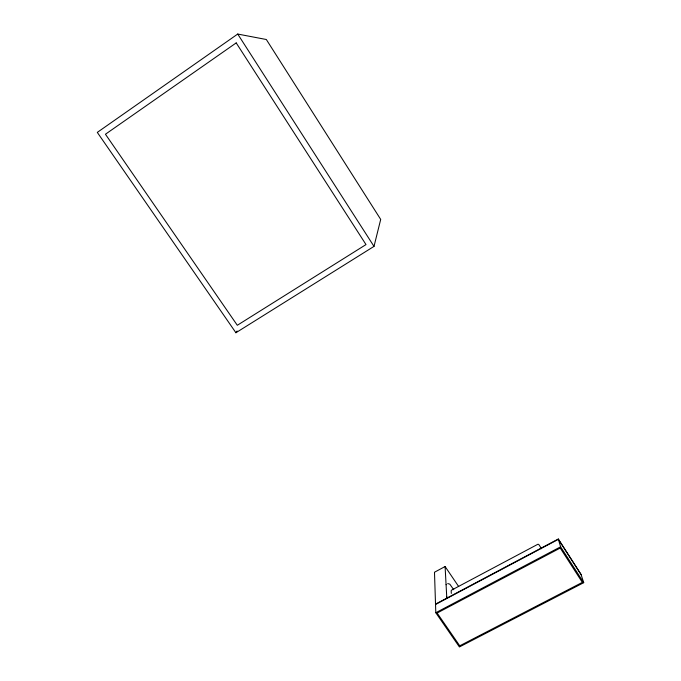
<?xml version="1.0" encoding="UTF-8"?>
<svg xmlns="http://www.w3.org/2000/svg" width="681" height="681" viewBox="0 0 681 681"><rect width="100%" height="100%" fill="white"/><g stroke="black" fill="none" stroke-linecap="round" stroke-linejoin="round"><path stroke-width="1.02" d="M446.072 584.656L446.651 584.579M374.005 246.386L380.705 219.41L266.322 39.507L237.72 34.05L97.298 132.395L235.915 332.745L374.005 246.386L237.72 34.05M235.915 332.745L237.116 331.017M458.671 586.537L445.093 566.532L434.487 572.236L435.797 612.73L459.411 646.95L583.702 582.689L581.029 574.389L558.292 539.02L435.517 604.124M435.534 604.473L558.386 539.335L581.14 574.73M435.797 612.73L560.608 546.809L558.292 539.02M447.749 583.532L449.818 584.17L453.733 589.729M541.557 548.733L538.714 544.366L537.82 544.289L451.682 590.078L451.162 590.759L451.316 593.415M560.608 546.809L583.702 582.689M447.23 598.293L446.727 596.718M445.093 566.532L446.804 598.139M236.205 42.903L105.444 134.234L237.311 325.28L366.003 244.581L236.205 42.903M560.233 548.043L437.125 613.028L459.735 645.809L582.349 582.383L560.233 548.043"/></g></svg>
